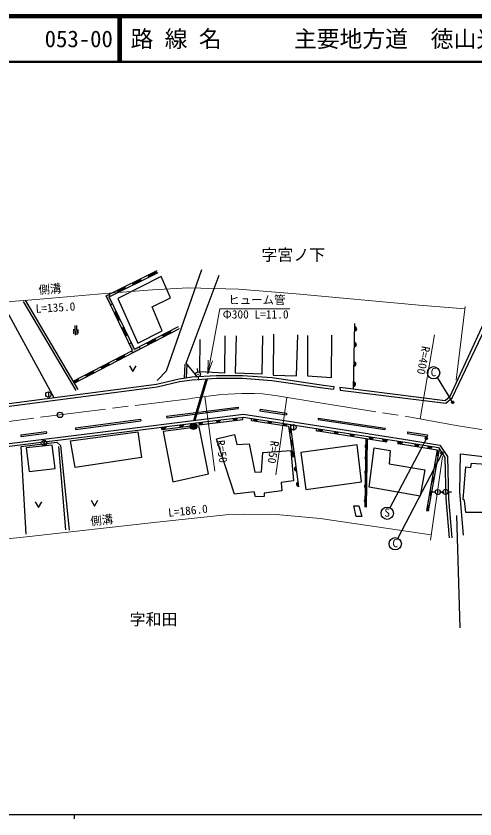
# Model space of a CAD drawing. Units: millimetres at full size, sheet at 1:1000; details may follow other scales. Extents: x 40000 to 680000, y 20000 to 380000.
# Drawn here: x 155236 to 255951, y 204000 to 380000 of the extents above; entities that cross this region are included whole.
import ezdxf
from ezdxf.enums import TextEntityAlignment as Align

# ---------------------------------------------------------------- set-up
doc = ezdxf.new("R2010")
doc.units = ezdxf.units.MM
doc.header["$LTSCALE"] = 1000
doc.linetypes.add('CHAIN', pattern=[18.5, 12, -1.5, 3.5, -1.5])
for name, color, linetype, lineweight in [('M-BGD', 7, 'Continuous', 25), ('M-BGD-EXST', 7, 'Continuous', 25), ('M-BMK', 2, 'CHAIN', 13), ('M-BMK-OTRS', 5, 'Continuous', 25), ('M-BMK-SRVR', 3, 'Continuous', 25), ('M-STR-HTXT', 7, 'Continuous', 13), ('M-TTL', 2, 'Continuous', 140), ('M-TTL-BAND', 7, 'Continuous', 25), ('M-TTL-LINE', 7, 'Continuous', 50)]:
    doc.layers.add(name, color=color, linetype=linetype, lineweight=lineweight)
doc.layers.add('M-BMK-HTXT', color=7, linetype='Continuous')
doc.layers.add('M-TTL-TXT', color=7, linetype='Continuous')
doc.styles.add('ＭＳ ゴシック', font='')
doc.styles.get('ＭＳ ゴシック').set_extended_font_data('MS Gothic')

# ---------------------------------------------------------------- blocks, each defined once
blk = doc.blocks.new('open_arrow')
at = {"color": 0, "linetype": 'Continuous', "lineweight": -2}
blk.add_lwpolyline([(7.5, 1.25), (0, 0), (7.5, -1.25)], dxfattribs=at)

msp = doc.modelspace()

# ---------------------------------------------------------------- hatches: boundary and pattern name
at = {"layer": 'M-BGD'}
for points in [[(186083, 323611), (185861, 324059), (184159, 323215), (184381, 322767)], [(182679, 321923), (182457, 322371), (180755, 321527), (180977, 321079)], [(179275, 320234), (179052, 320682), (177350, 319838), (177573, 319390)], [(175653, 318438), (175870, 318546), (175648, 318994), (174987, 318666), (175932, 316714), (176382, 316932)], [(177209, 315222), (176759, 315004), (177587, 313294), (178037, 313512)], [(178865, 311802), (178415, 311584), (179243, 309874), (179693, 310091)], [(229585, 310929, 0.82183), (229605, 311920)], [(189256, 310558), (189026, 311002), (187340, 310126), (187570, 309682)], [(180520, 308381), (180070, 308163), (180773, 306712), (180596, 306621), (180827, 306177), (182513, 307053), (182282, 307497), (181216, 306943)], [(185884, 308806), (185654, 309249), (183968, 308373), (184199, 307930)], [(229516, 307476, 0.82183), (229536, 308467)], [(179141, 305301), (178910, 305744), (177224, 304868), (177455, 304425)], [(175769, 303548), (175539, 303992), (173853, 303116), (174083, 302672)], [(229431, 303239, 0.82183), (229451, 304230)], [(172397, 301796), (172167, 302239), (170481, 301363), (170712, 300920)], [(195173, 301416, 0.41421), (195219, 301470, 0.41421)], [(169026, 300043), (168795, 300487), (167755, 299947), (168011, 299516)], [(229342, 298812, 0.82183), (229362, 299803)], [(191026, 290358, 0.82183), (192010, 290479)], [(193473, 290058, 0.41421), (194173, 289358, 0.41421), (194873, 290058, 1)], [(195246, 290879, 0.82183), (196229, 291000)], [(199130, 291358, 0.82183), (200113, 291479)], [(202814, 291811, 0.82183), (203797, 291932)], [(207304, 291772, 0.82183), (208284, 291620)], [(210454, 291283, 0.82183), (211433, 291130)], [(213796, 290763, 0.82183), (214775, 290611)], [(187157, 289880, 0.82183), (188140, 290001)], [(215493, 289666, 0.82183), (215628, 288685)], [(221613, 289548, 0.82183), (222592, 289394)], [(225034, 289010, 0.82183), (226013, 288856)], [(215863, 286982, 0.82183), (215998, 286000)], [(228520, 288462, 0.82183), (229499, 288308)], [(232706, 287804, 0.82183), (233684, 287650)], [(235646, 287342, 0.82183), (236625, 287188)], [(232259, 286158, 0.82183), (232244, 285167)], [(239138, 286793, 0.82183), (240116, 286639)], [(242729, 286224, 0.82183), (243708, 286067)], [(245584, 285766, 0.82183), (246562, 285609)], [(216204, 284503, 0.82183), (216340, 283521)], [(232221, 283604, 0.82183), (232206, 282614)], [(248088, 284576, 0.82183), (247915, 283600)], [(247610, 281875, 0.82183), (247438, 280899)], [(216654, 281218, 0.82183), (216788, 280237)], [(232175, 280513, 0.82183), (232160, 279522)], [(247080, 278879, 0.82183), (246908, 277903)], [(217112, 277869, 0.82183), (217246, 276887)], [(232130, 277465, 0.82183), (232115, 276475)], [(246537, 275805, 0.82183), (246364, 274830)], [(249533, 275692, 0.41421), (249482, 275741, 0.41421)], [(232082, 274281, 0.82183), (232068, 273290)], [(245976, 272635, 0.82183), (245804, 271659)]]:
    msp.add_hatch(color=256, dxfattribs=at).paths.add_polyline_path(points)
h = msp.add_hatch(color=256, dxfattribs=at)
edge = h.paths.add_edge_path()
edge.add_ellipse((247822, 275660), major_axis=(-30.7, 39.4), ratio=1, start_angle=-127.93097, end_angle=52.06903)
at = {"layer": 'M-BGD-EXST'}
for points in [[(250836, 295299, 0.41421), (251086, 295049, 0.41421), (251336, 295299, 1)], [(245553, 287418, 1), (245053, 287418, 0.41421), (245303, 287168, 0.41421)], [(248985, 284189, 1), (248485, 284189, 0.41421), (248735, 283939, 0.41421)]]:
    msp.add_hatch(color=256, dxfattribs=at).paths.add_polyline_path(points)

# ---------------------------------------------------------------- linework, layer by layer
at = {"layer": 'M-BGD'}
for p, q in [((185861, 324059), (186083, 323611)), ((182457, 322371), (182679, 321923)), ((184159, 323215), (184381, 322767)), ((179052, 320682), (179275, 320234)), ((180755, 321527), (180977, 321079)), ((175648, 318994), (175870, 318546)), ((177350, 319838), (177573, 319390)), ((156778, 317441), (168381, 297915)), ((157207, 317696), (168811, 298171)), ((175932, 316714), (176382, 316932)), ((176759, 315004), (177209, 315222)), ((177587, 313294), (178037, 313512)), ((168121, 312198), (168213, 310029)), ((168502, 312185), (168568, 310121)), ((178415, 311584), (178865, 311802)), ((181216, 306943), (190856, 311953)), ((229331, 298241), (229619, 312614)), ((167858, 311330), (167871, 310344)), ((168011, 299516), (191086, 311510)), ((168818, 311264), (168831, 310383)), ((179243, 309874), (179693, 310091)), ((187340, 310126), (187570, 309682)), ((189026, 311002), (189256, 310558)), ((180070, 308163), (180520, 308381)), ((183968, 308373), (184199, 307930)), ((185654, 309249), (185884, 308806)), ((167755, 299947), (180773, 306712)), ((180596, 306621), (180827, 306177)), ((182282, 307497), (182513, 307053)), ((177224, 304868), (177455, 304425)), ((178910, 305744), (179141, 305301)), ((173853, 303116), (174083, 302672)), ((175539, 303992), (175769, 303548)), ((192171, 300643), (192324, 303722)), ((192652, 300714), (192821, 303584)), ((195125, 302014), (195065, 302762)), ((170481, 301363), (170712, 300920)), ((172167, 302239), (172397, 301796)), ((168795, 300487), (169026, 300043)), ((194232, 291358), (196963, 300490)), ((194557, 291398), (197283, 300511)), ((195213, 300918), (195274, 300170)), ((162350, 297633), (162350, 296433)), ((224955, 298788), (224880, 298193)), ((226313, 298618), (226340, 298010)), ((188260, 292267), (203972, 294288)), ((188305, 291919), (204017, 293941)), ((203972, 294288), (204017, 293941)), ((188260, 292267), (188305, 291919)), ((208787, 293825), (208735, 293479)), ((208735, 293479), (214568, 292602)), ((208787, 293825), (214620, 292949)), ((214620, 292949), (214568, 292602)), ((168253, 289700), (182562, 291603)), ((168299, 289353), (182608, 291256)), ((182562, 291603), (182608, 291256)), ((204981, 291574), (204920, 292070)), ((206918, 291326), (206995, 291820)), ((206918, 291326), (214995, 290071)), ((216119, 290440), (216119, 289240)), ((221572, 291875), (221520, 291528)), ((221520, 291528), (236178, 289336)), ((221572, 291875), (236230, 289682)), ((156266, 288205), (161846, 288932)), ((161846, 288932), (161891, 288585)), ((168253, 289700), (168299, 289353)), ((187218, 289384), (187157, 289880)), ((221172, 289111), (221249, 289605)), ((236230, 289682), (236178, 289336)), ((241180, 288829), (241128, 288483)), ((241180, 288829), (245500, 288178)), ((156266, 288205), (156312, 287858)), ((156312, 287858), (161891, 288585)), ((161387, 287021), (161387, 285821)), ((231978, 287412), (231754, 272361)), ((232277, 287365), (232054, 272356)), ((236618, 286683), (236696, 287177)), ((241128, 288483), (245448, 287832)), ((245500, 288178), (245448, 287832)), ((166136, 267343), (164648, 285607)), ((239060, 286299), (239138, 286793)), ((245786, 271562), (248168, 285026)), ((247272, 275660), (246522, 275660)), ((248933, 275673), (248184, 275649)), ((248372, 275660), (249122, 275660)), ((250033, 275709), (250783, 275733))]:
    msp.add_line(p, q, dxfattribs=at)
for points in [[(180773, 306712), (174987, 318666), (186175, 324215)], [(186206, 300144), (188242, 302228), (196010, 324465)], [(181216, 306943), (175653, 318438), (186398, 323767)], [(194956, 300959), (192547, 303920), (199838, 323188)], [(226340, 298010), (249571, 295106), (250981, 296295), (263264, 322084)], [(226313, 298618), (249385, 295734), (250493, 296668), (261873, 321251)], [(129069, 291832), (152447, 316793), (163564, 296360)], [(195598, 309108), (195475, 302109), (201049, 301788), (201147, 309872)], [(203540, 309922), (203318, 301788), (209286, 301567), (209434, 309897)], [(211758, 310242), (211659, 301246), (216789, 301123), (217110, 310119)], [(219235, 309970), (219185, 301098), (224488, 300802), (224562, 310019)], [(180166, 303350), (180881, 302055), (181597, 303350)], [(78033, 252246), (87684, 264429), (93692, 272318), (98505, 278241), (100461, 280250), (105598, 284484), (111608, 288108), (116033, 290085), (137408, 292950), (186069, 299293), (191032, 300475), (193801, 300883), (199178, 301237), (204966, 301238), (211428, 300744), (222677, 299073), (224955, 298788)], [(116198, 289502), (137487, 292355), (186178, 298702), (191145, 299885), (193865, 300286), (199198, 300637), (204943, 300638), (211361, 300147), (222596, 298478), (224873, 298193)], [(85021, 246681), (102302, 268483), (105395, 272329), (108854, 275474), (112298, 278114), (115790, 280055), (119117, 281533), (121157, 282087), (125236, 282620), (151332, 285994), (176048, 289112), (197045, 291706), (205188, 292708), (221706, 290141), (241648, 287005), (248271, 285942), (249958, 283454), (250136, 274192), (250857, 265652)], [(85491, 246308), (102771, 268109), (105833, 271917), (109239, 275013), (112628, 277611), (116058, 279518), (119319, 280966), (121275, 281497), (125313, 282025), (151408, 285399), (176122, 288517), (197119, 291110), (205179, 292102), (221613, 289548), (241554, 286413), (247920, 285391), (249362, 283264), (249537, 274161), (250259, 265601)], [(187218, 289384), (197180, 290614), (204981, 291574)], [(215375, 290518), (216350, 283445), (217255, 276817)], [(214995, 290071), (216001, 283414), (216350, 283445)], [(221172, 289111), (221536, 289054), (236618, 286683)], [(157435, 266447), (156376, 285645), (164210, 286626), (164987, 285862), (166875, 267271)], [(239060, 286299), (241475, 285919), (247627, 284932), (245328, 271586)], [(253415, 266176), (252602, 275703), (252743, 284026), (268463, 282219), (274844, 281871)], [(159463, 273545), (160179, 272250), (160895, 273545)], [(171754, 273862), (172469, 272567), (173185, 273862)], [(245328, 271586), (245777, 271507), (245786, 271562)]]:
    msp.add_lwpolyline(points, dxfattribs=at)
for points in [[(187053, 322885), (177576, 318092), (182001, 308293), (187334, 311017), (185134, 316252), (189104, 318211)], [(167162, 286908), (181932, 288847), (182781, 283224), (168229, 281067)], [(195452, 289941), (187542, 288935), (189616, 277862), (197496, 279668)], [(209084, 280065), (209420, 284338), (215545, 284730), (216161, 278124), (213435, 277733), (213547, 275937), (209719, 275415), (209700, 274687), (207777, 274575), (207497, 275695), (203165, 275228), (199216, 287313), (203174, 288302), (203716, 286082), (206367, 286250), (207666, 280035)], [(163190, 285969), (157441, 285368), (158131, 280152), (163810, 280824)], [(217702, 284326), (218865, 276211), (231068, 277898), (230133, 286012)], [(237122, 281861), (244967, 280494), (243901, 274744), (232697, 276735), (233823, 285338), (237363, 284775)], [(260426, 280788), (262298, 280570), (261898, 273606), (260831, 273673), (260798, 272240), (257831, 272073), (257931, 271207), (253930, 271140), (253632, 273828), (253330, 274024), (253943, 281164), (255070, 281075), (255177, 282016), (260424, 281634)], [(229341, 272658), (230500, 272658), (231115, 270294), (229861, 270294)]]:
    msp.add_lwpolyline(points, close=True, dxfattribs=at)
for centre, radius in [((195169, 301466), 550), ((195169, 301466), 50), ((162350, 297033), 600), ((194173, 290058), 700), ((216119, 289840), 600), ((161387, 286421), 600), ((247822, 275660), 550), ((247822, 275660), 50), ((249483, 275691), 550), ((249483, 275691), 50)]:
    msp.add_circle(centre, radius, dxfattribs=at)
for centre, start, end in [((229497, 311426), 280.02248, 77.68067), ((229428, 307973), 280.02248, 77.68067), ((229343, 303736), 280.02248, 77.68067), ((229254, 299310), 280.02248, 77.68067), ((191506, 290516), 198.21139, 355.86958), ((195726, 291037), 198.21139, 355.86958), ((199609, 291515), 198.18882, 355.84701), ((203293, 291969), 198.18882, 355.84701), ((207809, 291793), 182.33666, 339.99485), ((210958, 291303), 182.33666, 339.99485), ((214301, 290784), 182.33666, 339.99485), ((187636, 290038), 198.21139, 355.86958), ((215657, 289189), 109.01815, 266.67634), ((222118, 289568), 182.23563, 339.89382), ((225539, 289030), 182.23563, 339.89382), ((216027, 286504), 109.01815, 266.67634), ((229024, 288482), 182.23563, 339.89382), ((233210, 287824), 182.23563, 339.89382), ((236150, 287362), 182.23563, 339.89382), ((232350, 285661), 100.31772, 257.97591), ((239642, 286813), 182.23563, 339.89382), ((243234, 286242), 182.05194, 339.71013), ((246089, 285784), 182.05194, 339.71013), ((216369, 284025), 109.01815, 266.67634), ((232312, 283108), 100.31772, 257.97591), ((248098, 284071), 91.14115, 248.79934), ((247620, 281370), 91.14115, 248.79934), ((216818, 280741), 108.94854, 266.60673), ((232266, 280016), 100.31772, 257.97591), ((247090, 278374), 91.14115, 248.79934), ((217276, 277391), 108.94854, 266.60673), ((232220, 276968), 100.31772, 257.97591), ((246547, 275301), 91.14115, 248.79934), ((232173, 273784), 100.31772, 257.97591), ((245986, 272130), 91.14115, 248.79934)]:
    msp.add_arc(centre, 505, start, end, dxfattribs=at)
at = {"layer": 'M-BGD-EXST'}
for p, q in [((251086, 295299), (247720, 300759)), ((245303, 287418), (237283, 272219)), ((248735, 284189), (239036, 265540))]:
    msp.add_line(p, q, dxfattribs=at)
for centre, radius in [((246860, 301800), 1350), ((251086, 295299), 250), ((245303, 287418), 250), ((248735, 284189), 250), ((236689, 271006), 1350), ((238455, 264321), 1350)]:
    msp.add_circle(centre, radius, dxfattribs=at)
at = {"layer": 'M-BMK'}
msp.add_lwpolyline([(147229, 290331), (162995, 292340), (193350, 296137), (200307, 297076), (204825, 297274), (207580, 297252), (209431, 297164), (212649, 296752), (222335, 295150), (242270, 292001), (245021, 291482), (251843, 290233), (258255, 289215)], dxfattribs=at)
at = {"layer": 'M-BMK-OTRS'}
msp.add_line((252711, 245912), (252005, 270500), dxfattribs=at)
at = {"layer": 'M-BMK-SRVR'}
msp.add_circle((164881, 292576), 600, dxfattribs=at)
at = {"layer": 'M-STR-HTXT'}
for p, q in [((253782, 316352), (251798, 300196)), ((243957, 291683), (247092, 310136)), ((196667, 296584), (198868, 280253)), ((214673, 296417), (212287, 279410)), ((246183, 265104), (248856, 283476))]:
    msp.add_line(p, q, dxfattribs=at)
for points in [[(110702, 313870), (161312, 318044), (174788, 319193), (185150, 319984), (193048, 320431), (204063, 320122), (216702, 319112), (243677, 316638), (253713, 315789)], [(197327, 301546), (199946, 315801), (215338, 315801)], [(101388, 233650), (114151, 250964), (116986, 254080), (121158, 257834), (124671, 260028), (129417, 262105), (135184, 263408), (142064, 264250), (158159, 265950), (185505, 269013), (201259, 270691), (205454, 270838), (212348, 270721), (222010, 269839), (246357, 266296)]]:
    msp.add_lwpolyline(points, dxfattribs=at)
at = {"layer": 'M-TTL'}
msp.add_line((680000, 380000), (40000, 380000), dxfattribs=at)
at = {"layer": 'M-TTL-BAND'}
for p, q in [((40000, 205000), (579000, 205000)), ((168000, 205000), (168000, 204000))]:
    msp.add_line(p, q, dxfattribs=at)
at = {"layer": 'M-TTL-LINE'}
for p, q in [((177750, 380000), (177750, 370000)), ((178250, 380000), (178250, 370000)), ((40000, 370000), (680000, 370000))]:
    msp.add_line(p, q, dxfattribs=at)

# ---------------------------------------------------------------- block references
at = {"layer": 'M-STR-HTXT', "xscale": 400, "yscale": 400, "rotation": 79.6}
msp.add_blockref('open_arrow', (197327, 301546), dxfattribs=at)

# ---------------------------------------------------------------- texts
at = {"layer": 'M-BGD-EXST', "style": 'ＭＳ ゴシック'}
for s, p in [('C', (246204, 300507)), ('S', (236034, 269714)), ('C', (237800, 263029))]:
    msp.add_text(s, height=1833, rotation=358.508, dxfattribs=at).set_placement(p, align=Align.BOTTOM_LEFT)
at = {"layer": 'M-BMK-HTXT', "style": 'ＭＳ ゴシック'}
for s, p in [('字宮ノ下', (209083, 325608)), ('字和田', (180150, 245689))]:
    msp.add_text(s, height=2566, dxfattribs=at).set_placement(p, align=Align.BOTTOM_LEFT)
at = {"layer": 'M-STR-HTXT', "style": 'ＭＳ ゴシック'}
for s, rotation, p in [('側溝', 4.739, (160290, 318470)), ('L=135.0', 3.553, (159617, 314368)), ('R=400', 259.545, (243780, 307858)), ('R=50', 277.688, (198634, 286836)), ('R=50', 261.392, (210621, 287080)), ('L=186.0', 5.947, (188774, 269678)), ('側溝', 6.406, (171717, 267764))]:
    msp.add_text(s, height=1833, rotation=rotation, dxfattribs=at).set_placement(p, align=Align.BOTTOM_LEFT)
for s, p in [('ヒューム管', (201838, 316301)), ('Φ300 L=11.0', (200579, 313145))]:
    msp.add_text(s, height=1833, dxfattribs=at).set_placement(p, align=Align.BOTTOM_LEFT)
at = {"layer": 'M-TTL-TXT', "style": 'ＭＳ ゴシック'}
for s, p in [('053-00', (161521, 375000)), ('路 線 名', (180380, 375000)), ('主要地方道\u3000徳山光線', (216234, 375000))]:
    msp.add_text(s, height=3666, dxfattribs=at).set_placement(p, align=Align.MIDDLE_LEFT)

doc.saveas('drawing.dxf')
